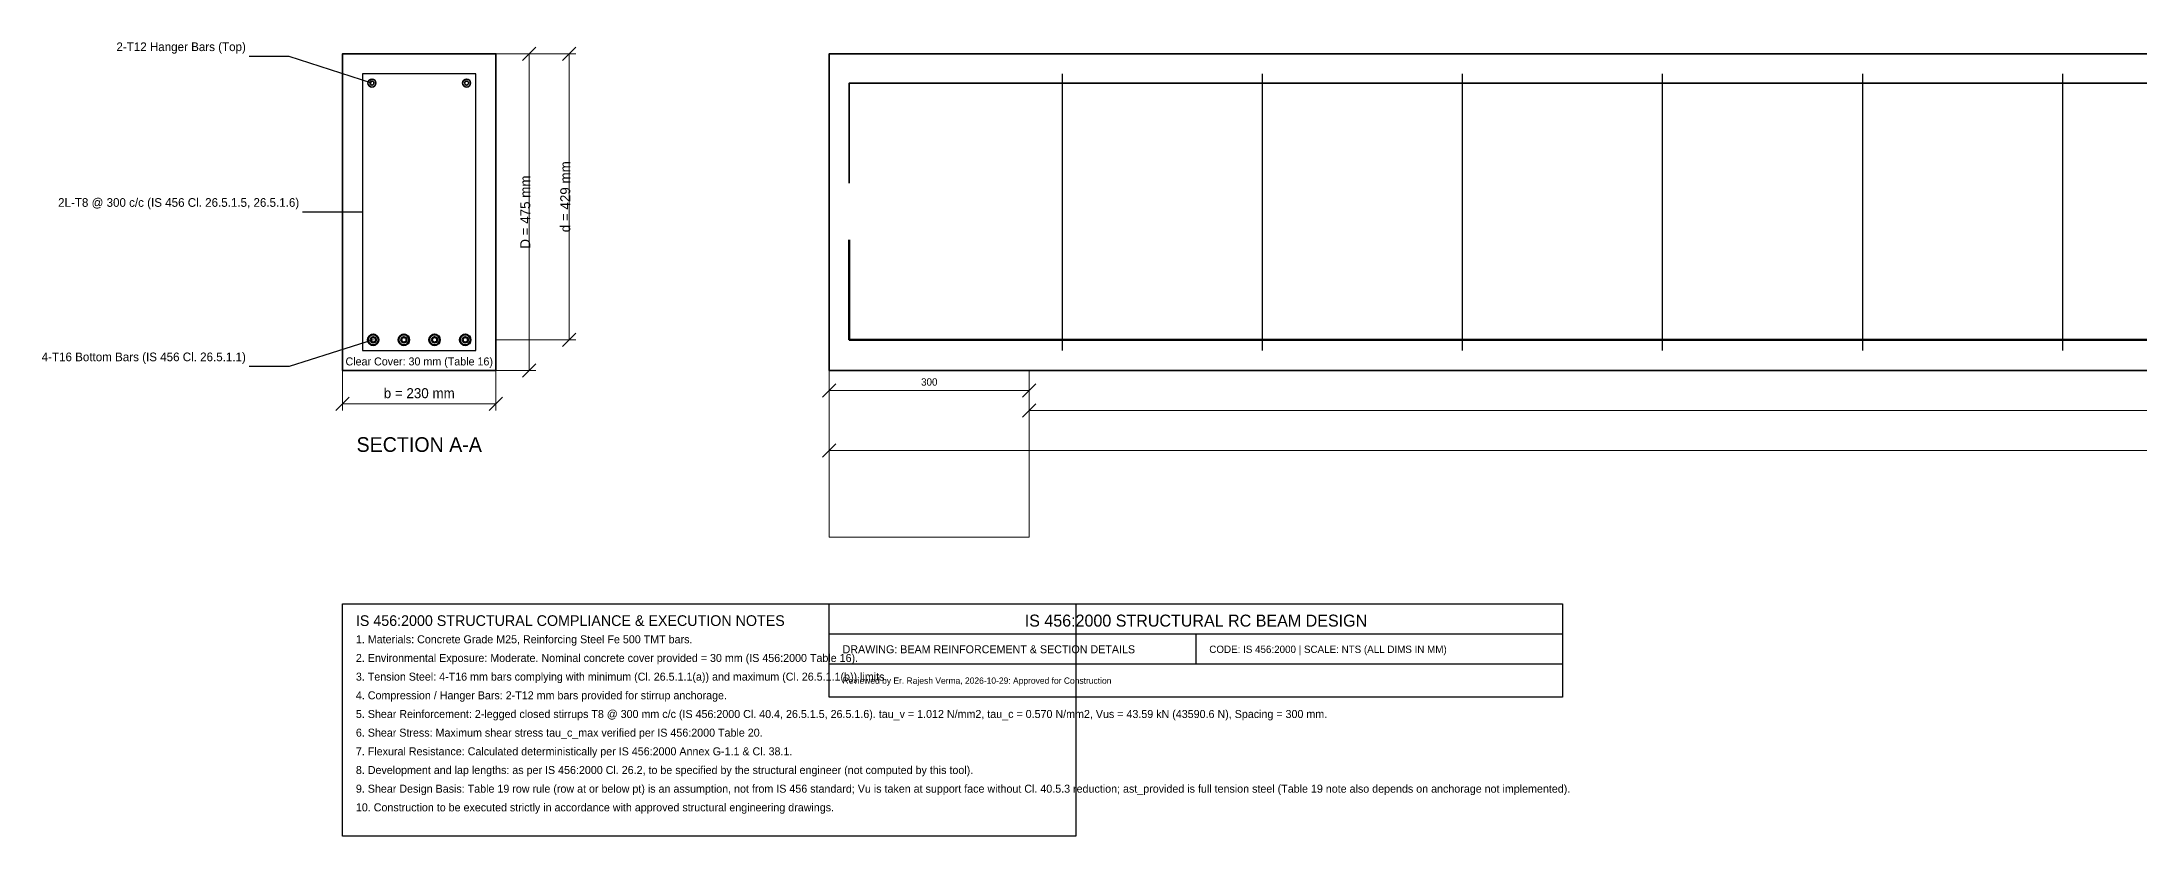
# Model space of a CAD drawing. Header units: millimetres. Extents: x -451 to 5840, y -698 to 546.
# Drawn here: x -451 to 2695, y -698 to 493 of the extents above; entities that cross this region are included whole.
import ezdxf
from ezdxf.enums import TextEntityAlignment as Align

# ---------------------------------------------------------------- set-up
doc = ezdxf.new("R2010")
doc.units = ezdxf.units.MM
for name, color, linetype, lineweight in [('ANNOTATIONS', 6, 'Continuous', 25), ('DIMENSIONS', 2, 'Continuous', 18), ('HATCH', 8, 'Continuous', 13), ('OUTLINE', 7, 'Continuous', 35), ('REBAR_MAIN', 1, 'Continuous', 50), ('REBAR_TOP', 3, 'Continuous', 35), ('STIRRUPS', 4, 'Continuous', 25), ('TITLE_BLOCK', 5, 'Continuous', 25)]:
    doc.layers.add(name, color=color, linetype=linetype, lineweight=lineweight)

msp = doc.modelspace()

# ---------------------------------------------------------------- linework, layer by layer
at = {"layer": 'ANNOTATIONS'}
for p, q in [((-80, 471), (-140, 471)), ((44, 431), (-80, 471)), ((30, 237.5), (-60, 237.5)), ((46, 46), (-80, 6)), ((-80, 6), (-140, 6))]:
    msp.add_line(p, q, dxfattribs=at)
at = {"layer": 'DIMENSIONS'}
for p, q in [((230, 475), (290, 475)), ((230, 475), (350, 475)), ((270, 465), (290, 485)), ((280, 0), (280, 475)), ((330, 465), (350, 485)), ((340, 46), (340, 475)), ((230, 46), (350, 46)), ((330, 36), (350, 56)), ((0, 0), (0, -60)), ((230, 0), (230, -60)), ((230, 0), (290, 0)), ((270, -10), (290, 10)), ((730, 0), (730, -130)), ((730, 0), (730, -40)), ((1030, 0), (1030, -70)), ((1030, 0), (1030, -40)), ((720, -40), (740, -20)), ((730, -30), (1030, -30)), ((1020, -40), (1040, -20)), ((-10, -60), (10, -40)), ((0, -50), (230, -50)), ((220, -60), (240, -40)), ((1020, -70), (1040, -50)), ((1030, -60), (5530, -60)), ((720, -130), (740, -110)), ((730, -120), (5830, -120))]:
    msp.add_line(p, q, dxfattribs=at)
at = {"layer": 'HATCH'}
msp.add_lwpolyline([(730, -250), (1030, -250), (1030, 0), (730, 0), (730, -250)], close=True, dxfattribs=at)
at = {"layer": 'OUTLINE'}
for points in [[(0, 0), (230, 0), (230, 475), (0, 475), (0, 0)], [(730, 0), (5830, 0), (5830, 475), (730, 475), (730, 0)]]:
    msp.add_lwpolyline(points, close=True, dxfattribs=at)
at = {"layer": 'REBAR_MAIN'}
msp.add_lwpolyline([(760, 196), (760, 46), (5800, 46), (5800, 196)], dxfattribs=at)
for centre, radius in [((46, 46), 8), ((46, 46), 4), ((92, 46), 8), ((92, 46), 4), ((138, 46), 8), ((138, 46), 4), ((184, 46), 8), ((184, 46), 4)]:
    msp.add_circle(centre, radius, dxfattribs=at)
at = {"layer": 'REBAR_TOP'}
msp.add_lwpolyline([(760, 281), (760, 431), (5800, 431), (5800, 281)], dxfattribs=at)
for centre, radius in [((44, 431), 6), ((44, 431), 3), ((186, 431), 6), ((186, 431), 3)]:
    msp.add_circle(centre, radius, dxfattribs=at)
at = {"layer": 'STIRRUPS'}
for p, q in [((1080, 30), (1080, 445)), ((1380, 30), (1380, 445)), ((1680, 30), (1680, 445)), ((1980, 30), (1980, 445)), ((2280, 30), (2280, 445)), ((2580, 30), (2580, 445))]:
    msp.add_line(p, q, dxfattribs=at)
msp.add_lwpolyline([(30, 30), (200, 30), (200, 445), (30, 445), (30, 30)], close=True, dxfattribs=at)
at = {"layer": 'TITLE_BLOCK'}
for p, q in [((730, -395), (1830, -395)), ((1280, -395), (1280, -440)), ((730, -440), (1830, -440))]:
    msp.add_line(p, q, dxfattribs=at)
for points in [[(0, -350), (1100, -350), (1100, -698), (0, -698), (0, -350)], [(730, -350), (1830, -350), (1830, -490), (730, -490), (730, -350)]]:
    msp.add_lwpolyline(points, close=True, dxfattribs=at)

# ---------------------------------------------------------------- texts
at = {"layer": 'ANNOTATIONS'}
for s, p in [('2-T12 Hanger Bars (Top)', (-145, 475)), ('2L-T8 @ 300 c/c (IS 456 Cl. 26.5.1.5, 26.5.1.6)', (-65, 241.5)), ('4-T16 Bottom Bars (IS 456 Cl. 26.5.1.1)', (-145, 10))]:
    msp.add_text(s, height=13, dxfattribs=at).set_placement(p, align=Align.BOTTOM_RIGHT)
msp.add_text('Clear Cover: 30 mm (Table 16)', height=12, dxfattribs=at).set_placement((115, 4), align=Align.BOTTOM_CENTER)
msp.add_text('SECTION A-A', height=22, dxfattribs=at).set_placement((115, -100), align=Align.TOP_CENTER)
for s, p in [('1. Materials: Concrete Grade M25, Reinforcing Steel Fe 500 TMT bars.', (20, -403)), ('2. Environmental Exposure: Moderate. Nominal concrete cover provided = 30 mm (IS 456:2000 Table 16).', (20, -431)), ('3. Tension Steel: 4-T16 mm bars complying with minimum (Cl. 26.5.1.1(a)) and maximum (Cl. 26.5.1.1(b)) limits.', (20, -459)), ('4. Compression / Hanger Bars: 2-T12 mm bars provided for stirrup anchorage.', (20, -487)), ('5. Shear Reinforcement: 2-legged closed stirrups T8 @ 300 mm c/c (IS 456:2000 Cl. 40.4, 26.5.1.5, 26.5.1.6). tau_v = 1.012 N/mm2, tau_c = 0.570 N/mm2, Vus = 43.59 kN (43590.6 N), Spacing = 300 mm.', (20, -515)), ('6. Shear Stress: Maximum shear stress tau_c_max verified per IS 456:2000 Table 20.', (20, -543)), ('7. Flexural Resistance: Calculated deterministically per IS 456:2000 Annex G-1.1 & Cl. 38.1.', (20, -571)), ('8. Development and lap lengths: as per IS 456:2000 Cl. 26.2, to be specified by the structural engineer (not computed by this tool).', (20, -599)), ('9. Shear Design Basis: Table 19 row rule (row at or below pt) is an assumption, not from IS 456 standard; Vu is taken at support face without Cl. 40.5.3 reduction; ast_provided is full tension steel (Table 19 note also depends on anchorage not implemented).', (20, -627)), ('10. Construction to be executed strictly in accordance with approved structural engineering drawings.', (20, -655))]:
    msp.add_text(s, height=12, dxfattribs=at).set_placement(p, align=Align.MIDDLE_LEFT)
at = {"layer": 'DIMENSIONS'}
for s, p in [('D = 475 mm', (286, 237.5)), ('d = 429 mm', (346, 260.5))]:
    msp.add_text(s, height=15, rotation=90, dxfattribs=at).set_placement(p, align=Align.BOTTOM_CENTER)
for s, height, p in [('b = 230 mm', 15, (115, -46)), ('300', 11, (880, -26))]:
    msp.add_text(s, height=height, dxfattribs=at).set_placement(p, align=Align.BOTTOM_CENTER)
at = {"layer": 'TITLE_BLOCK'}
for s, height, p in [('IS 456:2000 STRUCTURAL COMPLIANCE & EXECUTION NOTES', 16, (20, -375)), ('DRAWING: BEAM REINFORCEMENT & SECTION DETAILS', 12, (750, -418)), ('CODE: IS 456:2000 | SCALE: NTS (ALL DIMS IN MM)', 11, (1300, -418)), ('Reviewed by Er. Rajesh Verma, 2026-10-29: Approved for Construction', 9.5, (750, -465))]:
    msp.add_text(s, height=height, dxfattribs=at).set_placement(p, align=Align.MIDDLE_LEFT)
msp.add_text('IS 456:2000 STRUCTURAL RC BEAM DESIGN', height=18, dxfattribs=at).set_placement((1280, -375), align=Align.MIDDLE_CENTER)

doc.saveas('drawing.dxf')
